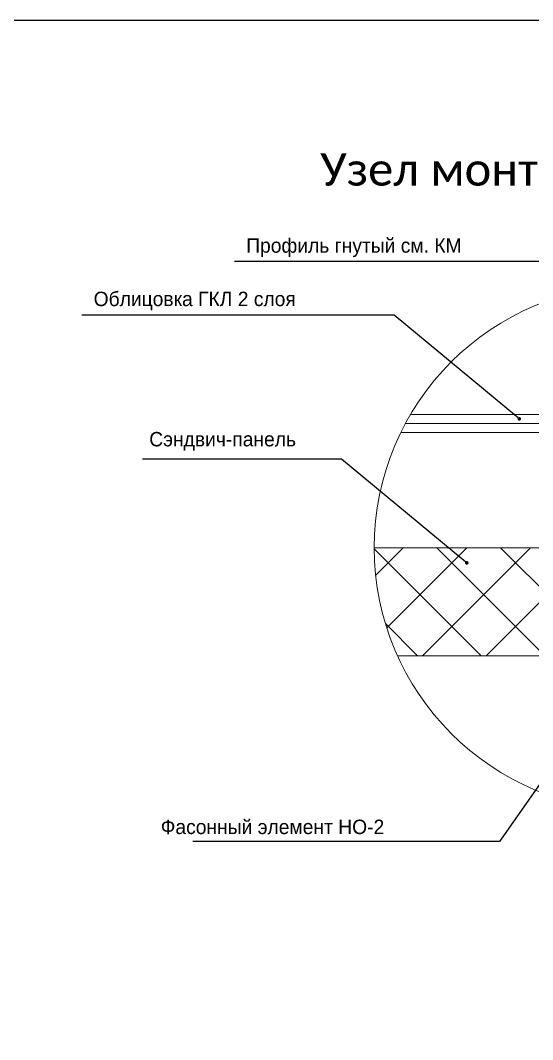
# Model space of a CAD drawing. Header units: millimetres. Extents: x -3689 to 2883575, y -702957 to -604547.
# Drawn here: x 2879962 to 2880673, y -673048 to -671633 of the extents above; entities that cross this region are included whole.
import ezdxf
from ezdxf import colors
from ezdxf.entities.mleader import LeaderData, LeaderLine
from ezdxf.enums import TextEntityAlignment as Align
from ezdxf.math import Vec2, Vec3

# ---------------------------------------------------------------- set-up
doc = ezdxf.new("R2010")
doc.units = ezdxf.units.MM
doc.linetypes.add('DASHED2', pattern=[0.375, 0.25, -0.125])
doc.layers.add('A-WALL-FNSH', color=92, linetype='Continuous', lineweight=5)
for name, color, linetype in [('A-WALL-OPEN-TEXT-BRICK', 20, 'DASHED2'), ('ANNO-TEXT', 251, 'Continuous'), ('S-METL', 14, 'Continuous'), ('S-WALL-PATT', 181, 'Continuous')]:
    doc.layers.add(name, color=color, linetype=linetype)
doc.styles.add('PSTUDIO', font='pstudio.shx')
doc.styles.add('TA shtamp', font='calibri.ttf', dxfattribs={"height": 400})

# ---------------------------------------------------------------- blocks, each defined once
blk = doc.blocks.new('_Dot')
at = {"color": 0, "linetype": 'ByBlock', "lineweight": -2}
blk.add_line((-0.5, 0), (-1, 0), dxfattribs=at)
at = {"color": 0, "linetype": 'ByBlock', "const_width": 0.5}
blk.add_lwpolyline([(-0.25, 0, 1), (0.25, 0, 1)], format="xyb", close=True, dxfattribs=at)

msp = doc.modelspace()

# ---------------------------------------------------------------- hatches: boundary and pattern name
at = {"layer": 'S-WALL-PATT', "lineweight": 0}
h = msp.add_hatch(dxfattribs=at)
h.set_pattern_fill('ANSI37', scale=500)
h.set_pattern_definition([(45, (2791288.34, -850134.75), (-44.194174, 44.194174), []), (135, (2791288.34, -850134.75), (-44.194174, -44.194174), [])])
h.paths.add_polyline_path([(2880452.882, -672364.9279, 0.106387194), (2880485.1635, -672514.9279), (2880817.5193, -672514.9279), (2880817.5193, -672364.9279)])

# ---------------------------------------------------------------- linework, layer by layer
at = {"layer": 'A-WALL-FNSH', "lineweight": 0}
for points in [[(2880842.5193, -672179.9279), (2880503.2975, -672179.9279)], [(2880842.5193, -672192.4279), (2880496.2654, -672192.4279)], [(2880842.5193, -672204.9279), (2880489.8604, -672204.9279)]]:
    msp.add_lwpolyline(points, dxfattribs=at)
at = {"layer": 'Defpoints', "color": 7}
msp.add_lwpolyline([(2877972.1351, -671632.8276), (2877972.1351, -674462.8276), (2880052.1351, -674462.8276), (2880052.1351, -673912.8276), (2881902.1351, -673912.8276), (2881902.1351, -671632.8276)], close=True, dxfattribs=at)
msp.add_lwpolyline([(2877972.1351, -671632.8276), (2877972.1351, -674462.8276), (2880052.1351, -674462.8276), (2880052.1351, -673912.8276), (2881902.1351, -673912.8276), (2881902.1351, -671632.8276)], close=True, dxfattribs=at)
at = {"layer": 'S-METL', "lineweight": 0}
msp.add_circle((2880817.5193, -672364.9279), 364.6373, dxfattribs=at)
at = {"layer": 'S-WALL-PATT', "color": 7, "lineweight": 0}
msp.add_lwpolyline([(2880452.882, -672364.9279), (2880817.5193, -672364.9279), (2880817.5193, -672514.9279), (2880485.1635, -672514.9279)], dxfattribs=at)

# ---------------------------------------------------------------- texts
at = {"layer": 'A-WALL-OPEN-TEXT-BRICK', "lineweight": 0, "char_height": 20, "attachment_point": 1, "style": 'PSTUDIO'}
for s, insert in [('Профиль гнутый см. КМ', (2880275.0763, -671935.3524)), ('Облицовка ГКЛ 2 слоя', (2880063.2646, -672009.4863)), ('Сэндвич-панель', (2880140.458, -672204.2365)), ('Фасонный элемент НО-2', (2880156.464, -672742.4776))]:
    msp.add_mtext_dynamic_manual_height_columns(s, width=445.164623, gutter_width=2.5, heights=[67.9228], dxfattribs=dict(at, insert=insert))
at = {"layer": 'ANNO-TEXT', "lineweight": 0, "style": 'TA shtamp'}
msp.add_text('Узел монтажа окон  (в плане)', height=45, dxfattribs=at).set_placement((2880817.5193, -671841.4554), align=Align.MIDDLE)

# ---------------------------------------------------------------- leaders
at = {"layer": 'A-WALL-OPEN-TEXT-BRICK', "linetype": 'Continuous', "lineweight": 0}
ml = msp.add_multileader_mtext('Standard', dxfattribs=at)
ml.set_content('', color=256)
ml.set_leader_properties()
ml.set_arrow_properties(name='DOT')
ml.build(insert=Vec2(0, 0))
ml.multileader.update_dxf_attribs({"arrow_head_size": 5})
ctx = ml.context
ctx.base_point, ctx.char_height, ctx.arrow_head_size, ctx.landing_gap_size, ctx.plane_origin = Vec3(2880258.5339, -671967.7979), 0.4, 5, 0.2, Vec3(2879900.3632, -671682.146)
ctx.text_align_type = 2
notes = []
notes.append((ctx, [(0, (1, 1, 0), (2880692.4151, -671967.7979), (-1, 0), 433.4812, [(0, [(2880751.5193, -672214.9279)], 0, [])])]))
ctx.mtext.insert, ctx.mtext.alignment, ctx.mtext.flow_direction = Vec3(2880258.7339, -671967.5979), 3, 5
ml = msp.add_multileader_mtext('Standard', dxfattribs=at)
ml.set_content('', color=256)
ml.set_leader_properties()
ml.set_arrow_properties(name='DOT')
ml.build(insert=Vec2(0, 0))
ml.multileader.update_dxf_attribs({"arrow_head_size": 5})
ctx = ml.context
ctx.base_point, ctx.char_height, ctx.arrow_head_size, ctx.landing_gap_size, ctx.plane_origin = Vec3(2880046.7222, -672041.9318), 0.4, 5, 0.2, Vec3(2879688.5515, -671756.28)
ctx.text_align_type = 2
notes.append((ctx, [(0, (1, 1, 0), (2880480.6033, -672041.9318), (-1, 0), 433.4812, [(0, [(2880654.2767, -672185.9685)], 0, [])])]))
ctx.mtext.insert, ctx.mtext.alignment, ctx.mtext.flow_direction = Vec3(2880046.9222, -672041.7318), 3, 5
ml = msp.add_multileader_mtext('Standard', dxfattribs=at)
ml.set_content('', color=256)
ml.set_leader_properties()
ml.set_arrow_properties(name='DOT')
ml.build(insert=Vec2(0, 0))
ml.multileader.update_dxf_attribs({"arrow_head_size": 5})
ctx = ml.context
ctx.base_point, ctx.char_height, ctx.arrow_head_size, ctx.landing_gap_size, ctx.plane_origin = Vec3(2880130.6607, -672241.8977), 0.4, 5, 0.2, Vec3(2879615.5686, -671956.2458)
ctx.text_align_type = 2
notes.append((ctx, [(0, (1, 1, 0), (2880407.6205, -672241.8977), (-1, 0), 276.5598, [(0, [(2880581.2938, -672385.9344)], 0, [])])]))
ctx.mtext.insert, ctx.mtext.alignment, ctx.mtext.flow_direction = Vec3(2880130.8607, -672241.6977), 3, 5
ml = msp.add_multileader_mtext('Standard', dxfattribs=at)
ml.set_content('', color=256)
ml.set_leader_properties()
ml.set_arrow_properties(name='DOT')
ml.build(insert=Vec2(0, 0))
ml.multileader.update_dxf_attribs({"arrow_head_size": 5})
ctx = ml.context
ctx.base_point, ctx.char_height, ctx.arrow_head_size, ctx.landing_gap_size, ctx.plane_origin = Vec3(2880200.8147, -672773.0037), 0.4, 5, 0.2, Vec3(2879834.8496, -672487.3518)
ctx.text_align_type = 2
notes.append((ctx, [(0, (1, 1, 0), (2880626.9014, -672773.0037), (-1, 0), 425.6868, [(0, [(2880792.2044, -672536.2573)], 0, [])])]))
ctx.mtext.insert, ctx.mtext.alignment, ctx.mtext.flow_direction = Vec3(2880201.0147, -672772.8037), 3, 5
for ctx, leaders in notes:
    for number, flags, end, landing, length, lines in leaders:
        leader = LeaderData()
        leader.index, (leader.has_last_leader_line, leader.has_dogleg_vector, leader.attachment_direction) = number, flags
        leader.last_leader_point, leader.dogleg_vector, leader.dogleg_length = Vec3(end), Vec3(landing), length
        for number, points, colour, breaks in lines:
            line = LeaderLine()
            line.index, line.vertices, line.color, line.breaks = number, Vec3.list(points), colors.encode_raw_color(colour), breaks
            leader.lines.append(line)
        ctx.leaders.append(leader)

doc.saveas('drawing.dxf')
